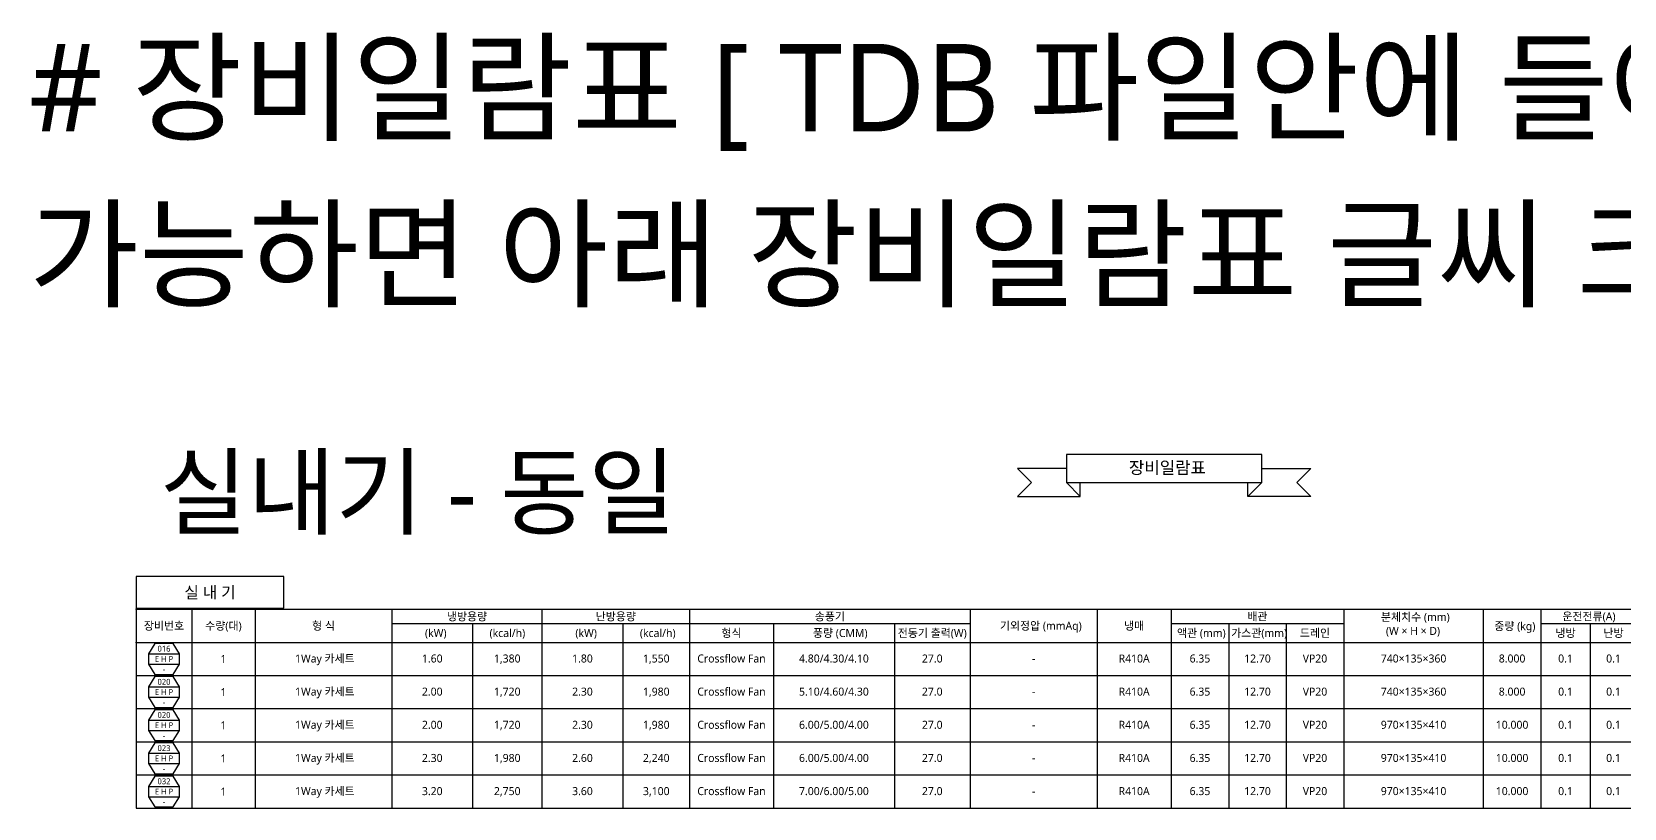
# Model space of a CAD drawing. Header units: millimetres. Extents: x -1305 to 107762, y -9150 to 56526.
# Drawn here: x -1305 to 25962, y 43230 to 56526 of the extents above; entities that cross this region are included whole.
import ezdxf
from ezdxf.enums import TextEntityAlignment as Align

# ---------------------------------------------------------------- set-up
doc = ezdxf.new("R2010")
doc.units = ezdxf.units.MM
doc.layers.add('DVM_HCP', color=2, linetype='Continuous', lineweight=25)
doc.layers.add('DVM_REPORT', color=7, linetype='Continuous')
doc.styles.add('DVM_REPORT', font='malgun.ttf')
doc.styles.add('맑은 고딕', font='malgun.ttf')

# ---------------------------------------------------------------- blocks, each defined once
blk = doc.blocks.new('A$Cbcc78842')
at = {"layer": 'DVM_REPORT'}
blk.add_line((0, 568), (0, 0), dxfattribs=at)
at = {"layer": 'DVM_REPORT', "color": 1}
for p, q in [((950, 568), (950, 0)), ((2035, 568), (2035, 0)), ((4379, 568), (4379, 0)), ((4379, 568), (4379, 0)), ((5759, 568), (5759, 0)), ((6948, 568), (6948, 0)), ((8334, 568), (8334, 0)), ((9475, 568), (9475, 0)), ((10911, 568), (10911, 0)), ((12982, 568), (12982, 0)), ((14280, 568), (14280, 0)), ((16454, 568), (16454, 0)), ((17722, 568), (17722, 0)), ((18707, 568), (18707, 0)), ((19693, 568), (19693, 0)), ((20678, 568), (20678, 0)), ((23067, 568), (23067, 0)), ((23067, 568), (23067, 0)), ((24053, 568), (24053, 0)), ((24897, 568), (24897, 0)), ((0, 0), (35203, 0))]:
    blk.add_line(p, q, dxfattribs=at)
at = {"layer": 'DVM_REPORT'}
blk.add_lwpolyline([(738, 196), (738, 372), (633, 548), (317, 548), (212, 372), (212, 196), (317, 20), (633, 20)], close=True, dxfattribs=at)
for points in [[(212, 372), (738, 372)], [(212, 196), (738, 196)]]:
    blk.add_lwpolyline(points, dxfattribs=at)
at = {"layer": 'DVM_REPORT', "color": 2, "style": '맑은 고딕'}
for s, height, p in [('E H P', 100, (475, 284)), ('032', 100, (475, 460)), (' 1Way 카세트', 137, (3207, 292)), ('3.20', 137, (5069, 292)), ('2,750', 137, (6353, 292)), ('3.60', 137, (7641, 292)), ('3,100', 137, (8905, 292)), ('Crossflow Fan', 137, (10193, 292)), ('7.00/6.00/5.00', 137, (11947, 292)), ('27.0', 137, (13631, 292)), ('-', 137, (15367, 292)), ('R410A', 137, (17088, 292)), ('6.35', 137, (18215, 292)), ('12.70', 137, (19200, 292)), ('VP20', 137, (20185, 292)), ('970×135×410', 137, (21873, 292)), ('10.000', 137, (23560, 292)), ('0.1', 137, (24475, 292)), ('0.1', 137, (25297, 292)), ('-', 100, (475, 108)), ('-', 100, (475, 108)), ('-', 100, (475, 108))]:
    blk.add_text(s, height=height, dxfattribs=at).set_placement(p, align=Align.MIDDLE_CENTER)
blk = doc.blocks.new('A$Cb103dff8')
at = {"layer": 'DVM_REPORT'}
blk.add_line((0, 568), (0, 0), dxfattribs=at)
at = {"layer": 'DVM_REPORT', "color": 1}
for p, q in [((950, 568), (950, 0)), ((2035, 568), (2035, 0)), ((4379, 568), (4379, 0)), ((4379, 568), (4379, 0)), ((5759, 568), (5759, 0)), ((6948, 568), (6948, 0)), ((8334, 568), (8334, 0)), ((9475, 568), (9475, 0)), ((10911, 568), (10911, 0)), ((12982, 568), (12982, 0)), ((14280, 568), (14280, 0)), ((16454, 568), (16454, 0)), ((17722, 568), (17722, 0)), ((18707, 568), (18707, 0)), ((19693, 568), (19693, 0)), ((20678, 568), (20678, 0)), ((23067, 568), (23067, 0)), ((23067, 568), (23067, 0)), ((24053, 568), (24053, 0)), ((24897, 568), (24897, 0)), ((0, 0), (35203, 0))]:
    blk.add_line(p, q, dxfattribs=at)
at = {"layer": 'DVM_REPORT'}
blk.add_lwpolyline([(738, 196), (738, 372), (633, 548), (317, 548), (212, 372), (212, 196), (317, 20), (633, 20)], close=True, dxfattribs=at)
for points in [[(212, 372), (738, 372)], [(212, 196), (738, 196)]]:
    blk.add_lwpolyline(points, dxfattribs=at)
at = {"layer": 'DVM_REPORT', "color": 2, "style": '맑은 고딕'}
for s, height, p in [('E H P', 100, (475, 284)), ('023', 100, (475, 460)), (' 1Way 카세트', 137, (3207, 292)), ('2.30', 137, (5069, 292)), ('1,980', 137, (6353, 292)), ('2.60', 137, (7641, 292)), ('2,240', 137, (8905, 292)), ('Crossflow Fan', 137, (10193, 292)), ('6.00/5.00/4.00', 137, (11947, 292)), ('27.0', 137, (13631, 292)), ('-', 137, (15367, 292)), ('R410A', 137, (17088, 292)), ('6.35', 137, (18215, 292)), ('12.70', 137, (19200, 292)), ('VP20', 137, (20185, 292)), ('970×135×410', 137, (21873, 292)), ('10.000', 137, (23560, 292)), ('0.1', 137, (24475, 292)), ('0.1', 137, (25297, 292)), ('-', 100, (475, 108)), ('-', 100, (475, 108)), ('-', 100, (475, 108))]:
    blk.add_text(s, height=height, dxfattribs=at).set_placement(p, align=Align.MIDDLE_CENTER)
blk = doc.blocks.new('A$C451a4209')
at = {"layer": 'DVM_REPORT'}
blk.add_line((0, 568), (0, 0), dxfattribs=at)
at = {"layer": 'DVM_REPORT', "color": 1}
for p, q in [((950, 568), (950, 0)), ((2035, 568), (2035, 0)), ((4379, 568), (4379, 0)), ((4379, 568), (4379, 0)), ((5759, 568), (5759, 0)), ((6948, 568), (6948, 0)), ((8334, 568), (8334, 0)), ((9475, 568), (9475, 0)), ((10911, 568), (10911, 0)), ((12982, 568), (12982, 0)), ((14280, 568), (14280, 0)), ((16454, 568), (16454, 0)), ((17722, 568), (17722, 0)), ((18707, 568), (18707, 0)), ((19693, 568), (19693, 0)), ((20678, 568), (20678, 0)), ((23067, 568), (23067, 0)), ((23067, 568), (23067, 0)), ((24053, 568), (24053, 0)), ((24897, 568), (24897, 0)), ((0, 0), (35203, 0))]:
    blk.add_line(p, q, dxfattribs=at)
at = {"layer": 'DVM_REPORT'}
blk.add_lwpolyline([(738, 196), (738, 372), (633, 548), (317, 548), (212, 372), (212, 196), (317, 20), (633, 20)], close=True, dxfattribs=at)
for points in [[(212, 372), (738, 372)], [(212, 196), (738, 196)]]:
    blk.add_lwpolyline(points, dxfattribs=at)
at = {"layer": 'DVM_REPORT', "color": 2, "style": '맑은 고딕'}
for s, height, p in [('E H P', 100, (475, 284)), ('020', 100, (475, 460)), (' 1Way 카세트', 137, (3207, 292)), ('2.00', 137, (5069, 292)), ('1,720', 137, (6353, 292)), ('2.30', 137, (7641, 292)), ('1,980', 137, (8905, 292)), ('Crossflow Fan', 137, (10193, 292)), ('6.00/5.00/4.00', 137, (11947, 292)), ('27.0', 137, (13631, 292)), ('-', 137, (15367, 292)), ('R410A', 137, (17088, 292)), ('6.35', 137, (18215, 292)), ('12.70', 137, (19200, 292)), ('VP20', 137, (20185, 292)), ('970×135×410', 137, (21873, 292)), ('10.000', 137, (23560, 292)), ('0.1', 137, (24475, 292)), ('0.1', 137, (25297, 292)), ('-', 100, (475, 108)), ('-', 100, (475, 108)), ('-', 100, (475, 108))]:
    blk.add_text(s, height=height, dxfattribs=at).set_placement(p, align=Align.MIDDLE_CENTER)
blk = doc.blocks.new('A$C681294a4')
at = {"layer": 'DVM_REPORT'}
blk.add_line((0, 568), (0, 0), dxfattribs=at)
at = {"layer": 'DVM_REPORT', "color": 1}
for p, q in [((950, 568), (950, 0)), ((2035, 568), (2035, 0)), ((4379, 568), (4379, 0)), ((4379, 568), (4379, 0)), ((5759, 568), (5759, 0)), ((6948, 568), (6948, 0)), ((8334, 568), (8334, 0)), ((9475, 568), (9475, 0)), ((10911, 568), (10911, 0)), ((12982, 568), (12982, 0)), ((14280, 568), (14280, 0)), ((16454, 568), (16454, 0)), ((17722, 568), (17722, 0)), ((18707, 568), (18707, 0)), ((19693, 568), (19693, 0)), ((20678, 568), (20678, 0)), ((23067, 568), (23067, 0)), ((23067, 568), (23067, 0)), ((24053, 568), (24053, 0)), ((24897, 568), (24897, 0)), ((0, 0), (35203, 0))]:
    blk.add_line(p, q, dxfattribs=at)
at = {"layer": 'DVM_REPORT'}
blk.add_lwpolyline([(738, 196), (738, 372), (633, 548), (317, 548), (212, 372), (212, 196), (317, 20), (633, 20)], close=True, dxfattribs=at)
for points in [[(212, 372), (738, 372)], [(212, 196), (738, 196)]]:
    blk.add_lwpolyline(points, dxfattribs=at)
at = {"layer": 'DVM_REPORT', "color": 2, "style": '맑은 고딕'}
for s, height, p in [('E H P', 100, (475, 284)), ('020', 100, (475, 460)), (' 1Way 카세트', 137, (3207, 292)), ('2.00', 137, (5069, 292)), ('1,720', 137, (6353, 292)), ('2.30', 137, (7641, 292)), ('1,980', 137, (8905, 292)), ('Crossflow Fan', 137, (10193, 292)), ('5.10/4.60/4.30', 137, (11947, 292)), ('27.0', 137, (13631, 292)), ('-', 137, (15367, 292)), ('R410A', 137, (17088, 292)), ('6.35', 137, (18215, 292)), ('12.70', 137, (19200, 292)), ('VP20', 137, (20185, 292)), ('740×135×360', 137, (21873, 292)), ('8.000', 137, (23560, 292)), ('0.1', 137, (24475, 292)), ('0.1', 137, (25297, 292)), ('-', 100, (475, 108)), ('-', 100, (475, 108)), ('-', 100, (475, 108))]:
    blk.add_text(s, height=height, dxfattribs=at).set_placement(p, align=Align.MIDDLE_CENTER)
blk = doc.blocks.new('A$Cb83d8520')
at = {"layer": 'DVM_REPORT'}
blk.add_line((0, 568), (0, 0), dxfattribs=at)
at = {"layer": 'DVM_REPORT', "color": 1}
for p, q in [((950, 568), (950, 0)), ((2035, 568), (2035, 0)), ((4379, 568), (4379, 0)), ((4379, 568), (4379, 0)), ((5759, 568), (5759, 0)), ((6948, 568), (6948, 0)), ((8334, 568), (8334, 0)), ((9475, 568), (9475, 0)), ((10911, 568), (10911, 0)), ((12982, 568), (12982, 0)), ((14280, 568), (14280, 0)), ((16454, 568), (16454, 0)), ((17722, 568), (17722, 0)), ((18707, 568), (18707, 0)), ((19693, 568), (19693, 0)), ((20678, 568), (20678, 0)), ((23067, 568), (23067, 0)), ((23067, 568), (23067, 0)), ((24053, 568), (24053, 0)), ((24897, 568), (24897, 0)), ((0, 0), (35203, 0))]:
    blk.add_line(p, q, dxfattribs=at)
at = {"layer": 'DVM_REPORT'}
blk.add_lwpolyline([(738, 196), (738, 372), (633, 548), (317, 548), (212, 372), (212, 196), (317, 20), (633, 20)], close=True, dxfattribs=at)
for points in [[(212, 372), (738, 372)], [(212, 196), (738, 196)]]:
    blk.add_lwpolyline(points, dxfattribs=at)
at = {"layer": 'DVM_REPORT', "color": 2, "style": '맑은 고딕'}
for s, height, p in [('E H P', 100, (475, 284)), ('016', 100, (475, 460)), (' 1Way 카세트', 137, (3207, 292)), ('1.60', 137, (5069, 292)), ('1,380', 137, (6353, 292)), ('1.80', 137, (7641, 292)), ('1,550', 137, (8905, 292)), ('Crossflow Fan', 137, (10193, 292)), ('4.80/4.30/4.10', 137, (11947, 292)), ('27.0', 137, (13631, 292)), ('-', 137, (15367, 292)), ('R410A', 137, (17088, 292)), ('6.35', 137, (18215, 292)), ('12.70', 137, (19200, 292)), ('VP20', 137, (20185, 292)), ('740×135×360', 137, (21873, 292)), ('8.000', 137, (23560, 292)), ('0.1', 137, (24475, 292)), ('0.1', 137, (25297, 292)), ('-', 100, (475, 108)), ('-', 100, (475, 108)), ('-', 100, (475, 108))]:
    blk.add_text(s, height=height, dxfattribs=at).set_placement(p, align=Align.MIDDLE_CENTER)
blk = doc.blocks.new('A$Cba2c27b3')
at = {"layer": 'DVM_HCP', "ltscale": 0.05}
for p in [(0, 568), (0, 0), (950, 0), (2035, 0), (4379, 0), (4379, 0), (5759, 0), (6948, 0), (8334, 0), (9475, 0), (10911, 0), (12982, 0), (14280, 0), (16454, 0), (17722, 0), (18707, 0), (19693, 0), (20678, 0), (23067, 0), (23067, 0), (24053, 0), (24897, 0)]:
    blk.add_point(p, dxfattribs=at)
at = {"layer": 'DVM_REPORT', "color": 7}
for p, q in [((0, 568), (35203, 568)), ((0, 568), (0, 0)), ((0, 0), (35203, 0))]:
    blk.add_line(p, q, dxfattribs=at)
at = {"layer": 'DVM_REPORT', "color": 1}
for p, q in [((950, 568), (950, 0)), ((2035, 568), (2035, 0)), ((4379, 568), (4379, 0)), ((4379, 568), (4379, 0)), ((6948, 568), (6948, 0)), ((9475, 568), (9475, 0)), ((14280, 568), (14280, 0)), ((16454, 568), (16454, 0)), ((17722, 568), (17722, 0)), ((20678, 568), (20678, 0)), ((23067, 568), (23067, 0)), ((23067, 568), (23067, 0)), ((24053, 568), (24053, 0)), ((24053, 568), (24053, 0)), ((4379, 321), (9408, 321)), ((5759, 321), (5759, 0)), ((8334, 321), (8334, 0)), ((9408, 321), (9475, 321)), ((9475, 321), (14280, 321)), ((10911, 321), (10911, 0)), ((12982, 321), (12982, 0)), ((17722, 321), (20678, 321)), ((18707, 321), (18707, 0)), ((19693, 321), (19693, 0)), ((24053, 321), (27248, 321)), ((24897, 321), (24897, 0))]:
    blk.add_line(p, q, dxfattribs=at)
at = {"layer": 'DVM_REPORT', "color": 7}
blk.add_lwpolyline([(0, 585), (2527, 585), (2527, 1128), (0, 1128)], close=True, dxfattribs=at)
at = {"layer": 'DVM_REPORT', "color": 7, "style": '맑은 고딕'}
blk.add_text('실 내 기', height=197.8, dxfattribs=at).set_placement((1263, 856), align=Align.MIDDLE_CENTER)
at = {"layer": 'DVM_REPORT', "color": 2, "style": '맑은 고딕'}
for s, height, p in [('장비번호', 137.3, (475, 284)), ('수량(대)', 137.3, (1493, 284)), ('형 식', 137.3, (3207, 284)), ('냉방용량', 137.3, (5664, 444)), ('난방용량', 137.3, (8212, 444)), ('송풍기', 137.3, (11877, 444)), ('냉매', 137.3, (17088, 284)), ('배관', 137.3, (19200, 444)), ('분체치수 (mm)', 137.3, (21903, 435)), ('운전전류(A)', 137.3, (24876, 444)), ('(kW)', 137.3, (5129, 160)), ('(kcal/h)', 137.3, (6355, 160)), ('(kW)', 137.3, (7704, 160)), ('(kcal/h)', 137.3, (8930, 160)), ('형식', 137.3, (10193, 160)), ('전동기 출력(W)', 137.3, (13631, 160)), ('드레인', 137.3, (20185, 160)), ('(W × H × D)', 137.28, (21863, 197)), ('냉방', 137.3, (24475, 160)), ('난방', 137.3, (25297, 160))]:
    blk.add_text(s, height=height, dxfattribs=at).set_placement(p, align=Align.MIDDLE_CENTER)
for s, height, p in [('기외정압 (mmAq)', 137.28, (16191, 284)), ('중량 (kg)', 137.3, (23959, 278)), ('풍량 (CMM)', 137.3, (12523, 160)), ('액관 (mm)', 137.3, (18655, 160)), ('가스관(mm)', 137.3, (19708, 160))]:
    blk.add_text(s, height=height, dxfattribs=at).set_placement(p, align=Align.MIDDLE_RIGHT)

msp = doc.modelspace()

# ---------------------------------------------------------------- linework, layer by layer
at = {"layer": 'DVM_REPORT', "color": 4}
for p, q in [((15573, 49046), (15812, 48807)), ((16410, 49046), (15573, 49046)), ((19758, 49046), (20595, 49046)), ((20595, 49046), (20356, 48807)), ((15812, 48807), (15573, 48567)), ((15573, 48567), (16649, 48567)), ((16410, 48807), (16649, 48567)), ((16649, 48567), (16649, 48807)), ((19519, 48567), (19519, 48807)), ((19758, 48807), (19519, 48567)), ((20595, 48567), (19519, 48567)), ((20356, 48807), (20595, 48567))]:
    msp.add_line(p, q, dxfattribs=at)
msp.add_lwpolyline([(16410, 49285), (16410, 48807), (19758, 48807), (19758, 49285)], close=True, dxfattribs=at)

# ---------------------------------------------------------------- block references
for name, p in [('A$Cba2c27b3', (483, 46069)), ('A$Cb83d8520', (483, 45501)), ('A$C681294a4', (483, 44934)), ('A$C451a4209', (483, 44366)), ('A$Cb103dff8', (483, 43798)), ('A$Cbcc78842', (483, 43230))]:
    msp.add_blockref(name, p)

# ---------------------------------------------------------------- texts
at = {"layer": 'DVM_REPORT', "color": 7, "style": '맑은 고딕'}
for s, p in [('# 장비일람표 [ TDB 파일안에 들어있는 장비 타입별로 아래 표처럼 .dwg 파일로 장비일람표를 만들어 주실수 있는지 확인해주세요] ', (-1354, 55570)), ('가능하면 아래 장비일람표 글씨 크기와 사이즈 동일하게 갔으면 합니다.', (-1354, 52718))]:
    msp.add_text(s, height=1500, dxfattribs=at).set_placement(p, align=Align.MIDDLE_LEFT)
msp.add_text('실내기 - 동일', height=1200, dxfattribs=at).set_placement((5307, 48644), align=Align.MIDDLE_CENTER)
at = {"layer": 'DVM_REPORT', "color": 2, "style": '맑은 고딕'}
for p in [(1976, 45785), (1976, 45217), (1976, 44650), (1976, 44082), (1976, 43514)]:
    msp.add_text('1', height=137, dxfattribs=at).set_placement(p, align=Align.MIDDLE_CENTER)
at = {"layer": 'DVM_REPORT', "color": 4, "style": 'DVM_REPORT'}
msp.add_attdef('장비일람표', text='', height=210, dxfattribs=at).set_placement((18141, 48957), align=Align.CENTER)

doc.saveas('drawing.dxf')
